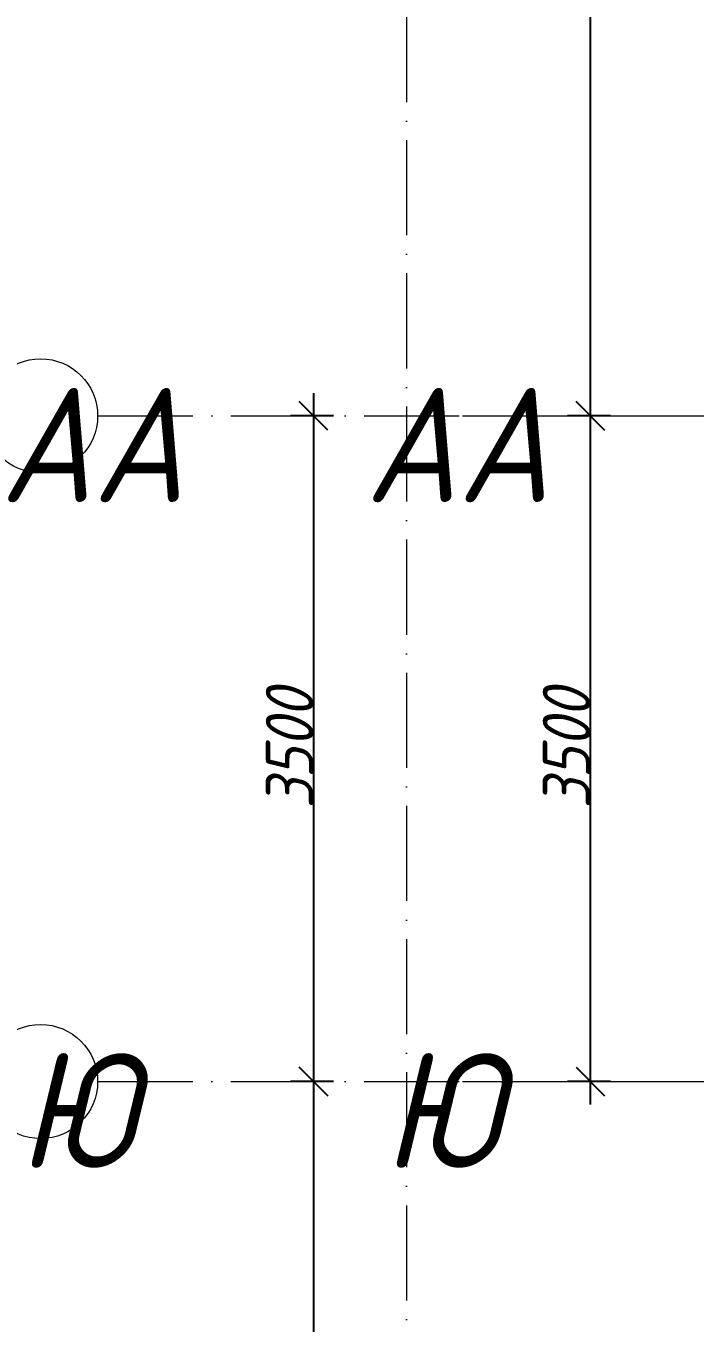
# Model space of a CAD drawing. Header units: millimetres. Extents: x -606178 to 312196, y -19338 to 632709.
# Drawn here: x -197951 to -194436, y 493355 to 500175 of the extents above; entities that cross this region are included whole.
import ezdxf

# ---------------------------------------------------------------- set-up
doc = ezdxf.new("R2010")
doc.units = ezdxf.units.MM
doc.linetypes.add('50_200_ШТРИХ_1Т_ш5_п1_п1_', pattern=[700, 500, -100, 0, -100])
for name, color, linetype, lineweight in [('A-____-____-DIMS', 7, 'Continuous', 9), ('S-GRID-____-IDEN', 7, 'Continuous', 9), ('S-GRID-____-OTLN-1', 7, '50_200_ШТРИХ_1Т_ш5_п1_п1_', 9)]:
    doc.layers.add(name, color=color, linetype=linetype, lineweight=lineweight)
doc.styles.add('ISOCPEUR_I', font='isocpeui.ttf', dxfattribs={"width": 0.9, "height": 2.5})
doc.styles.add('ISOCPEUR_I_9', font='isocpeui.ttf', dxfattribs={"width": 0.9, "height": 250})
doc.dimstyles.new('ISO-2_5_0_9К_БОЛЬШОЙ_ОСИ', dxfattribs={"dimscale": 304.8, "dimtxt": 248.995294, "dimasz": 0.492126, "dimexe": 0.393701, "dimexo": 0, "dimgap": 0, "dimtad": 1, "dimdec": 0, "dimzin": 0, "dimdsep": 46, "dimtxsty": 'ISOCPEUR_I_9', "dimblk1": 'OBLIQUE', "dimblk2": 'OBLIQUE', "dimsah": 1, "dimcen": 0.09, "dimdle": 0.393701, "dimazin": 0, "dimtfac": 1, "dimtdec": 4, "dimtix": 1, "dimtmove": 0, "dimatfit": 3, "dimfxl": 1, "dimtvp": 1, "dimtolj": 1, "dimtzin": 0, "dimarcsym": 2})

# ---------------------------------------------------------------- blocks, each defined once
blk = doc.blocks.new('Ось сетки - Круг_Ø6_00__ISO-2_5_0_9K_-25732049-АР1_План отверстий 1 этажа в осях 1-64_А-ГГ')
at = {"layer": 'S-GRID-____-IDEN'}
blk.add_circle((0, 0), 3, dxfattribs=at)
blk = doc.blocks.new('_Oblique')
at = {"color": 0, "linetype": 'ByBlock', "lineweight": -2}
blk.add_line((-0.5, -0.5), (0.5, 0.5), dxfattribs=at)
blk = doc.blocks.new('*D4619')
at = {"layer": 'A-____-____-DIMS', "color": 0, "lineweight": -2, "transparency": 16777216}
for p, q in [((-196440.9, 498245.3), (-196440.9, 494505.3)), ((-196334.9, 498125.3), (-196560.9, 498125.3)), ((-196334.9, 494625.3), (-196560.9, 494625.3))]:
    blk.add_line(p, q, dxfattribs=at)
at = {"layer": 'Defpoints', "color": 0, "transparency": 16777216}
for p in [(-196334.9, 498125.3), (-196440.9, 494625.3), (-196334.9, 494625.3)]:
    blk.add_point(p, dxfattribs=at)
at = {"layer": 'A-____-____-DIMS', "color": 0, "lineweight": -2, "transparency": 16777216, "xscale": 150, "yscale": 150, "zscale": 150}
for p, rotation in [((-196440.9, 498125.3), 90), ((-196440.9, 494625.3), 270)]:
    blk.add_blockref('_Oblique', p, dxfattribs=dict(at, rotation=rotation))
at = {"layer": 'A-____-____-DIMS', "color": 0, "transparency": 16777216, "insert": (-196565.9, 496375.3), "char_height": 250, "width": 758.478, "attachment_point": 5, "rotation": 90, "style": 'ISOCPEUR_I_9'}
blk.add_mtext('\\A1;3500', dxfattribs=at)
blk = doc.blocks.new('*D4620')
at = {"layer": 'A-____-____-DIMS', "color": 0, "lineweight": -2, "transparency": 16777216}
for p, q in [((-196440.9, 494745.3), (-196440.9, 488355.3)), ((-196334.9, 494625.3), (-196560.9, 494625.3)), ((-196334.9, 488475.3), (-196560.9, 488475.3))]:
    blk.add_line(p, q, dxfattribs=at)
at = {"layer": 'Defpoints', "color": 0, "transparency": 16777216}
for p in [(-196334.9, 494625.3), (-196440.9, 488475.3), (-196334.9, 488475.3)]:
    blk.add_point(p, dxfattribs=at)
at = {"layer": 'A-____-____-DIMS', "color": 0, "lineweight": -2, "transparency": 16777216, "xscale": 150, "yscale": 150, "zscale": 150}
for p, rotation in [((-196440.9, 494625.3), 90), ((-196440.9, 488475.3), 270)]:
    blk.add_blockref('_Oblique', p, dxfattribs=dict(at, rotation=rotation))
at = {"layer": 'A-____-____-DIMS', "color": 0, "transparency": 16777216, "insert": (-196565.9, 491550.3), "char_height": 250, "width": 701.018, "attachment_point": 5, "rotation": 90, "style": 'ISOCPEUR_I_9'}
blk.add_mtext('\\A1;6150', dxfattribs=at)
blk = doc.blocks.new('*D4944')
at = {"layer": 'A-____-____-DIMS', "color": 0, "lineweight": -2, "transparency": 16777216}
for p, q in [((-194985.9, 503845.3), (-194985.9, 498005.3)), ((-194879.9, 503725.3), (-195105.9, 503725.3)), ((-194879.9, 498125.3), (-195105.9, 498125.3))]:
    blk.add_line(p, q, dxfattribs=at)
at = {"layer": 'Defpoints', "color": 0, "transparency": 16777216}
for p in [(-194879.9, 503725.3), (-194985.9, 498125.3), (-194879.9, 498125.3)]:
    blk.add_point(p, dxfattribs=at)
at = {"layer": 'A-____-____-DIMS', "color": 0, "lineweight": -2, "transparency": 16777216, "xscale": 150, "yscale": 150, "zscale": 150}
for p, rotation in [((-194985.9, 503725.3), 90), ((-194985.9, 498125.3), 270)]:
    blk.add_blockref('_Oblique', p, dxfattribs=dict(at, rotation=rotation))
at = {"layer": 'A-____-____-DIMS', "color": 0, "transparency": 16777216, "insert": (-195110.9, 500925.3), "char_height": 250, "width": 758.478, "attachment_point": 5, "rotation": 90, "style": 'ISOCPEUR_I_9'}
blk.add_mtext('\\A1;5600', dxfattribs=at)
blk = doc.blocks.new('*D4945')
at = {"layer": 'A-____-____-DIMS', "color": 0, "lineweight": -2, "transparency": 16777216}
for p, q in [((-194985.9, 498245.3), (-194985.9, 494505.3)), ((-194879.9, 498125.3), (-195105.9, 498125.3)), ((-194879.9, 494625.3), (-195105.9, 494625.3))]:
    blk.add_line(p, q, dxfattribs=at)
at = {"layer": 'Defpoints', "color": 0, "transparency": 16777216}
for p in [(-194879.9, 498125.3), (-194985.9, 494625.3), (-194879.9, 494625.3)]:
    blk.add_point(p, dxfattribs=at)
at = {"layer": 'A-____-____-DIMS', "color": 0, "lineweight": -2, "transparency": 16777216, "xscale": 150, "yscale": 150, "zscale": 150}
for p, rotation in [((-194985.9, 498125.3), 90), ((-194985.9, 494625.3), 270)]:
    blk.add_blockref('_Oblique', p, dxfattribs=dict(at, rotation=rotation))
at = {"layer": 'A-____-____-DIMS', "color": 0, "transparency": 16777216, "insert": (-195110.9, 496375.3), "char_height": 250, "width": 758.478, "attachment_point": 5, "rotation": 90, "style": 'ISOCPEUR_I_9'}
blk.add_mtext('\\A1;3500', dxfattribs=at)

msp = doc.modelspace()

# ---------------------------------------------------------------- linework, layer by layer
at = {"layer": 'S-GRID-____-OTLN-1'}
for p, q in [((-195951.3011, 501675.2188), (-195951.3011, 447559.231)), ((-197574.5306, 498125.3011), (-174582.5138, 498125.3011)), ((-195656.6634, 498125.3011), (-174582.5138, 498125.3011)), ((-197574.5306, 494625.3011), (-160826.8945, 494625.3011)), ((-195656.6634, 494625.3011), (-160826.8945, 494625.3011))]:
    msp.add_line(p, q, dxfattribs=at)

# ---------------------------------------------------------------- block references
at = {"layer": 'S-GRID-____-IDEN', "xscale": 99.99999999999993, "yscale": 99.99999999999993, "zscale": 99.99999999999993, "rotation": 269.9999999999995}
for p in [(-197874.5306, 498125.3011), (-197874.5306, 494625.3011)]:
    msp.add_blockref('Ось сетки - Круг_Ø6_00__ISO-2_5_0_9K_-25732049-АР1_План отверстий 1 этажа в осях 1-64_А-ГГ', p, dxfattribs=at)

# ---------------------------------------------------------------- texts
at = {"layer": 'S-GRID-____-IDEN', "char_height": 600, "attachment_point": 1}
for s, insert, width, style in [('АА', (-198088.6101, 498271.9336), 505.063125, 'ISOCPEUR_I'), ('АА', (-196170.7429, 498271.9336), 505.063125, 'ISOCPEUR_I_9'), ('\\fISOCPEUR|b0|i1|c204|p34|;\\W.9;Ю', (-197990.5101, 494771.9336), 266.961937, 'ISOCPEUR_I'), ('\\fISOCPEUR|b0|i1|c204|p34|;\\W.9;Ю', (-196072.6429, 494771.9336), 266.961937, 'ISOCPEUR_I_9')]:
    msp.add_mtext(s, dxfattribs=dict(at, insert=insert, width=width, style=style))

# ---------------------------------------------------------------- dimensions: what is measured, and where the dimension line sits
at = {"layer": 'A-____-____-DIMS'}
for base, p1, p2, override, picture, middle in [((-194985.9395, 498125.3011), (-194879.8735, 503725.3011), (-194879.8735, 498125.3011), {"dimpost": '<>', "dimfxl": 5600}, '*D4944', (-195110.9395, 500925.3011)), ((-196440.9431, 494625.3011), (-196334.8771, 498125.3011), (-196334.8771, 494625.3011), {"dimpost": '<>', "dimfxl": 3500}, '*D4619', (-196565.9431, 496375.3011)), ((-194985.9395, 494625.3011), (-194879.8735, 498125.3011), (-194879.8735, 494625.3011), {"dimpost": '<>', "dimfxl": 3500}, '*D4945', (-195110.9395, 496375.3011)), ((-196440.9431, 488475.3011), (-196334.8771, 494625.3011), (-196334.8771, 488475.3011), {"dimpost": '<>', "dimfxl": 6150}, '*D4620', (-196565.9431, 491550.3011))]:
    dim = msp.add_linear_dim(base=base, p1=p1, p2=p2, angle=90, dimstyle='ISO-2_5_0_9К_БОЛЬШОЙ_ОСИ', override=override, dxfattribs=at)
    dim.commit()
    dim.dimension.update_dxf_attribs({"geometry": picture, "text_midpoint": middle})

doc.saveas('drawing.dxf')
